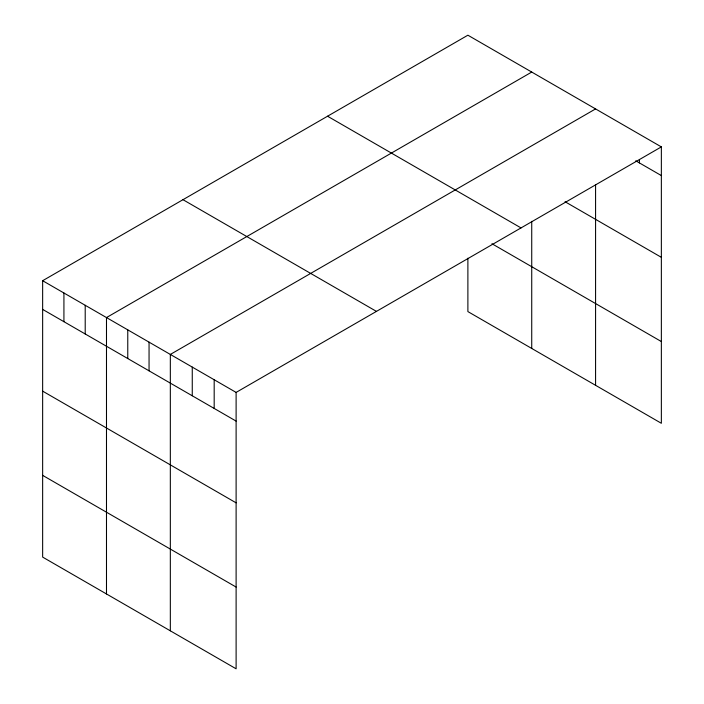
<?xml version="1.0" encoding="UTF-8"?>
<svg xmlns="http://www.w3.org/2000/svg" width="704" height="704" viewBox="0 0 704 704"><rect width="100%" height="100%" fill="white"/><g stroke="black" fill="none" stroke-linecap="round" stroke-linejoin="round"><path stroke-width="1.06" d="M42.645 280.711L236.113 392.41L236.113 668.8L42.645 557.102L42.645 280.711L467.887 35.2L661.355 146.898L661.355 423.289L467.887 311.59L467.887 258.183M531.731 72.063L106.489 317.574L106.489 593.965M595.575 108.918L170.333 354.438L170.333 630.819M236.113 392.41L661.355 146.898M635.774 160.811L661.355 175.578M565.039 201.722L661.355 257.321M327.554 116.222L521.022 227.92M491.946 243.734L661.355 341.546M182.978 199.69L376.446 311.388M42.645 309.399L236.113 421.098M42.645 391.142L236.113 502.841M42.645 475.358L236.113 587.057M639.434 159.738L639.434 162.923M595.575 184.474L595.575 385.308M531.731 221.355L531.731 348.454M214.183 379.755L214.183 408.434M192.262 367.092L192.262 395.78M149.054 342.144L149.054 370.832M127.767 329.859L127.767 358.547M85.21 305.29L85.21 333.969M63.923 292.996L63.923 321.684"/></g></svg>
